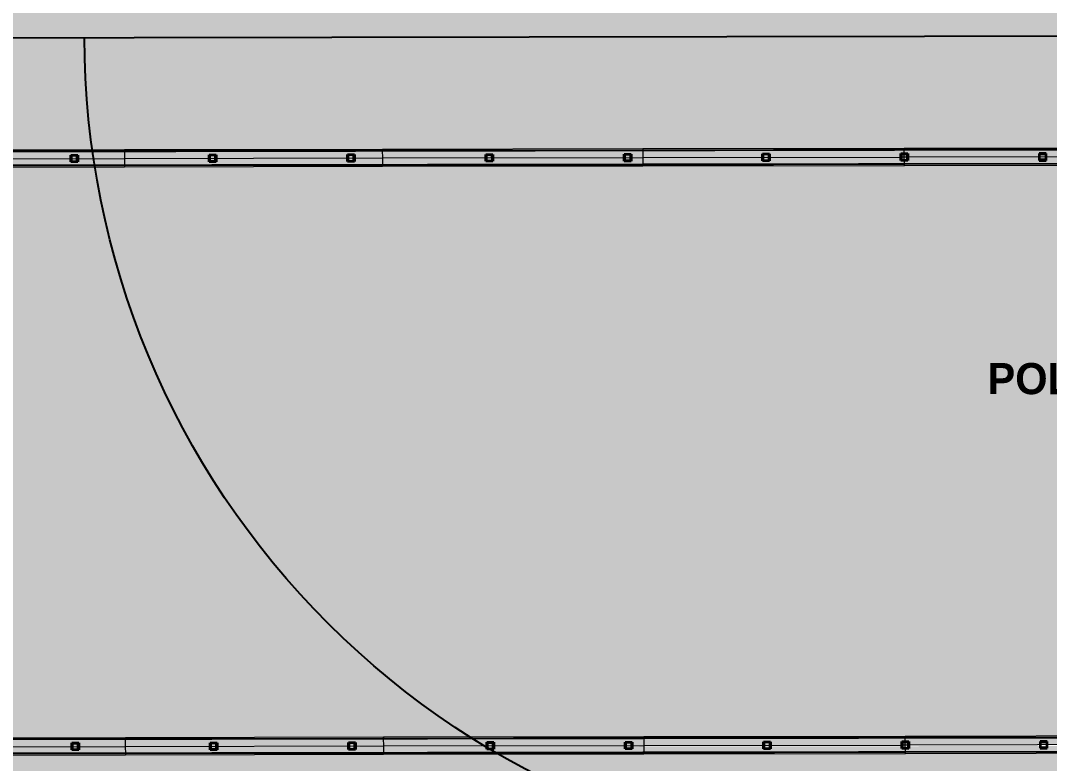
# Model space of a CAD drawing. Header units: inches. Extents: x 1693 to 10990, y 1878 to 5055.
# Drawn here: x 10303.15 to 10308.17, y 4368.1 to 4371.73 of the extents above; entities that cross this region are included whole.
import ezdxf

# ---------------------------------------------------------------- set-up
doc = ezdxf.new("R2010")
doc.units = ezdxf.units.IN
doc.linetypes.add('Rayas Pequeñas', pattern=[0.141111, 0.070556, -0.070556])
for name, color, linetype, lineweight in [('BLOQUE A-ZONAS_Pluma_Nº__1', 7, 'Continuous', 13), ('CUBIERTA CALAMINON Y TRANSLUCIDO_Pluma_Nº__19', 255, 'Continuous', 0), ('CUBIERTA CALAMINON Y TRANSLUCIDO_Pluma_Nº__60', 230, 'Continuous', 25)]:
    doc.layers.add(name, color=color, linetype=linetype, lineweight=lineweight)
doc.layers.add('BLOQUE E-MOBILIARIO', color=7, linetype='Continuous')
doc.layers.add('BLOQUE E-MOBILIARIO_Pluma_Nº__28', color=7, linetype='Continuous', lineweight=35, true_color=0xa80f02)
doc.layers.add('CUBIERTA CALAMINON Y TRANSLUCIDO_Pluma_Nº__4', color=7, linetype='Continuous', lineweight=13, true_color=0x029e21)
doc.styles.add('Estilo_Generado_1', font='arialbd.ttf')
pattern_1 = [(45, (0, 0), (-0.079549513, 0.079549513), []), (45, (-0.02652, 0.02652), (-0.079549513, 0.079549513), [])]

# ---------------------------------------------------------------- blocks, each defined once
blk = doc.blocks.new('SHS Conf en Caliente V 23[59]', base_point=(-4.367, -389.0029))
at = {"layer": 'BLOQUE E-MOBILIARIO', "linetype": 'Continuous', "lineweight": 0, "true_color": 0xffffff}
h = blk.add_hatch(dxfattribs=at)
h.set_pattern_fill('ACERO', style=0, pattern_type=2)
h.set_pattern_definition(pattern_1)
h.paths.add_polyline_path([(-4.3826, -388.9711), (-4.3987, -389.0185), (-4.3514, -389.0346), (-4.3352, -388.9873)])
h.paths.add_polyline_path([(-4.3807, -388.9749), (-4.339, -388.9892), (-4.3533, -389.0308), (-4.3949, -389.0166)], flags=0)
at = {"layer": 'BLOQUE E-MOBILIARIO_Pluma_Nº__28', "color": 14, "linetype": 'Rayas Pequeñas', "lineweight": 35, "true_color": 0xa80f02}
for p, q in [((-4.3987, -389.0185), (-4.3826, -388.9711)), ((-4.3807, -388.9749), (-4.3949, -389.0166)), ((-4.3826, -388.9711), (-4.3352, -388.9873)), ((-4.339, -388.9892), (-4.3807, -388.9749)), ((-4.3533, -389.0308), (-4.339, -388.9892)), ((-4.3352, -388.9873), (-4.3514, -389.0346)), ((-4.3514, -389.0346), (-4.3987, -389.0185)), ((-4.3949, -389.0166), (-4.3533, -389.0308))]:
    blk.add_line(p, q, dxfattribs=at)
blk = doc.blocks.new('SHS Conf en Caliente V 23[60]', base_point=(-5.3133, -388.6797))
at = {"layer": 'BLOQUE E-MOBILIARIO', "linetype": 'Continuous', "lineweight": 0, "true_color": 0xffffff}
h = blk.add_hatch(dxfattribs=at)
h.set_pattern_fill('ACERO', style=0, pattern_type=2)
h.set_pattern_definition(pattern_1)
h.paths.add_polyline_path([(-5.3289, -388.648), (-5.3451, -388.6953), (-5.2977, -388.7115), (-5.2816, -388.6642)])
h.paths.add_polyline_path([(-5.327, -388.6518), (-5.2854, -388.666), (-5.2996, -388.7077), (-5.3413, -388.6935)], flags=0)
at = {"layer": 'BLOQUE E-MOBILIARIO_Pluma_Nº__28', "color": 14, "linetype": 'Rayas Pequeñas', "lineweight": 35, "true_color": 0xa80f02}
for p, q in [((-5.3451, -388.6953), (-5.3289, -388.648)), ((-5.2977, -388.7115), (-5.3451, -388.6953)), ((-5.327, -388.6518), (-5.3413, -388.6935)), ((-5.3413, -388.6935), (-5.2996, -388.7077)), ((-5.3289, -388.648), (-5.2816, -388.6642)), ((-5.2854, -388.666), (-5.327, -388.6518)), ((-5.2996, -388.7077), (-5.2854, -388.666)), ((-5.2816, -388.6642), (-5.2977, -388.7115))]:
    blk.add_line(p, q, dxfattribs=at)
blk = doc.blocks.new('SHS Conf en Caliente V 23[61]', base_point=(-6.2597, -388.3566))
at = {"layer": 'BLOQUE E-MOBILIARIO', "linetype": 'Continuous', "lineweight": 0, "true_color": 0xffffff}
h = blk.add_hatch(dxfattribs=at)
h.set_pattern_fill('ACERO', style=0, pattern_type=2)
h.set_pattern_definition(pattern_1)
h.paths.add_polyline_path([(-6.2753, -388.3249), (-6.2914, -388.3722), (-6.2441, -388.3884), (-6.2279, -388.341)])
h.paths.add_polyline_path([(-6.2734, -388.3287), (-6.2318, -388.3429), (-6.246, -388.3845), (-6.2876, -388.3703)], flags=0)
at = {"layer": 'BLOQUE E-MOBILIARIO_Pluma_Nº__28', "color": 14, "linetype": 'Rayas Pequeñas', "lineweight": 35, "true_color": 0xa80f02}
for p, q in [((-6.2914, -388.3722), (-6.2753, -388.3249)), ((-6.2734, -388.3287), (-6.2876, -388.3703)), ((-6.2753, -388.3249), (-6.2279, -388.341)), ((-6.2318, -388.3429), (-6.2734, -388.3287)), ((-6.2279, -388.341), (-6.2441, -388.3884)), ((-6.2441, -388.3884), (-6.2914, -388.3722)), ((-6.2876, -388.3703), (-6.246, -388.3845)), ((-6.246, -388.3845), (-6.2318, -388.3429))]:
    blk.add_line(p, q, dxfattribs=at)
blk = doc.blocks.new('SHS Conf en Caliente V 23[62]', base_point=(-7.206, -388.0335))
at = {"layer": 'BLOQUE E-MOBILIARIO', "linetype": 'Continuous', "lineweight": 0, "true_color": 0xffffff}
h = blk.add_hatch(dxfattribs=at)
h.set_pattern_fill('ACERO', style=0, pattern_type=2)
h.set_pattern_definition(pattern_1)
h.paths.add_polyline_path([(-7.2216, -388.0018), (-7.2378, -388.0491), (-7.1905, -388.0652), (-7.1743, -388.0179)])
h.paths.add_polyline_path([(-7.2198, -388.0056), (-7.1781, -388.0198), (-7.1923, -388.0614), (-7.234, -388.0472)], flags=0)
at = {"layer": 'BLOQUE E-MOBILIARIO_Pluma_Nº__28', "color": 14, "linetype": 'Rayas Pequeñas', "lineweight": 35, "true_color": 0xa80f02}
for p, q in [((-7.2378, -388.0491), (-7.2216, -388.0018)), ((-7.2198, -388.0056), (-7.234, -388.0472)), ((-7.2216, -388.0018), (-7.1743, -388.0179)), ((-7.1781, -388.0198), (-7.2198, -388.0056)), ((-7.1923, -388.0614), (-7.1781, -388.0198)), ((-7.1743, -388.0179), (-7.1905, -388.0652)), ((-7.1905, -388.0652), (-7.2378, -388.0491)), ((-7.234, -388.0472), (-7.1923, -388.0614))]:
    blk.add_line(p, q, dxfattribs=at)
blk = doc.blocks.new('SHS Conf en Caliente V 23[63]', base_point=(-8.1524, -387.7104))
at = {"layer": 'BLOQUE E-MOBILIARIO', "linetype": 'Continuous', "lineweight": 0, "true_color": 0xffffff}
h = blk.add_hatch(dxfattribs=at)
h.set_pattern_fill('ACERO', style=0, pattern_type=2)
h.set_pattern_definition(pattern_1)
h.paths.add_polyline_path([(-8.168, -387.6786), (-8.1841, -387.7259), (-8.1368, -387.7421), (-8.1207, -387.6948)])
h.paths.add_polyline_path([(-8.1661, -387.6824), (-8.1245, -387.6967), (-8.1387, -387.7383), (-8.1803, -387.7241)], flags=0)
at = {"layer": 'BLOQUE E-MOBILIARIO_Pluma_Nº__28', "color": 14, "linetype": 'Rayas Pequeñas', "lineweight": 35, "true_color": 0xa80f02}
for p, q in [((-8.1841, -387.7259), (-8.168, -387.6786)), ((-8.1368, -387.7421), (-8.1841, -387.7259)), ((-8.1661, -387.6824), (-8.1803, -387.7241)), ((-8.1803, -387.7241), (-8.1387, -387.7383)), ((-8.168, -387.6786), (-8.1207, -387.6948)), ((-8.1245, -387.6967), (-8.1661, -387.6824)), ((-8.1387, -387.7383), (-8.1245, -387.6967)), ((-8.1207, -387.6948), (-8.1368, -387.7421))]:
    blk.add_line(p, q, dxfattribs=at)
blk = doc.blocks.new('SHS Conf en Caliente V 23[64]', base_point=(-9.0988, -387.3872))
at = {"layer": 'BLOQUE E-MOBILIARIO', "linetype": 'Continuous', "lineweight": 0, "true_color": 0xffffff}
h = blk.add_hatch(dxfattribs=at)
h.set_pattern_fill('ACERO', style=0, pattern_type=2)
h.set_pattern_definition(pattern_1)
h.paths.add_polyline_path([(-9.1143, -387.3555), (-9.1305, -387.4028), (-9.0832, -387.419), (-9.067, -387.3717)])
h.paths.add_polyline_path([(-9.1125, -387.3593), (-9.0708, -387.3735), (-9.085, -387.4152), (-9.1267, -387.4009)], flags=0)
at = {"layer": 'BLOQUE E-MOBILIARIO_Pluma_Nº__28', "color": 14, "linetype": 'Rayas Pequeñas', "lineweight": 35, "true_color": 0xa80f02}
for p, q in [((-9.1305, -387.4028), (-9.1143, -387.3555)), ((-9.1125, -387.3593), (-9.1267, -387.4009)), ((-9.1143, -387.3555), (-9.067, -387.3717)), ((-9.0708, -387.3735), (-9.1125, -387.3593)), ((-9.085, -387.4152), (-9.0708, -387.3735)), ((-9.067, -387.3717), (-9.0832, -387.419)), ((-9.0832, -387.419), (-9.1305, -387.4028)), ((-9.1267, -387.4009), (-9.085, -387.4152))]:
    blk.add_line(p, q, dxfattribs=at)
blk = doc.blocks.new('SHS Conf en Caliente V 23[65]', base_point=(-10.0451, -387.0641))
at = {"layer": 'BLOQUE E-MOBILIARIO', "linetype": 'Continuous', "lineweight": 0, "true_color": 0xffffff}
h = blk.add_hatch(dxfattribs=at)
h.set_pattern_fill('ACERO', style=0, pattern_type=2)
h.set_pattern_definition(pattern_1)
h.paths.add_polyline_path([(-10.0607, -387.0324), (-10.0768, -387.0797), (-10.0295, -387.0958), (-10.0134, -387.0485)])
h.paths.add_polyline_path([(-10.0588, -387.0362), (-10.0172, -387.0504), (-10.0314, -387.092), (-10.073, -387.0778)], flags=0)
at = {"layer": 'BLOQUE E-MOBILIARIO_Pluma_Nº__28', "color": 14, "linetype": 'Rayas Pequeñas', "lineweight": 35, "true_color": 0xa80f02}
for p, q in [((-10.0768, -387.0797), (-10.0607, -387.0324)), ((-10.0588, -387.0362), (-10.073, -387.0778)), ((-10.073, -387.0778), (-10.0314, -387.092)), ((-10.0607, -387.0324), (-10.0134, -387.0485)), ((-10.0172, -387.0504), (-10.0588, -387.0362)), ((-10.0314, -387.092), (-10.0172, -387.0504)), ((-10.0134, -387.0485), (-10.0295, -387.0958)), ((-10.0295, -387.0958), (-10.0768, -387.0797))]:
    blk.add_line(p, q, dxfattribs=at)
blk = doc.blocks.new('SHS Conf en Caliente V 23[74]', base_point=(-3.4206, -389.326))
at = {"layer": 'BLOQUE E-MOBILIARIO', "linetype": 'Continuous', "lineweight": 0, "true_color": 0xffffff}
h = blk.add_hatch(dxfattribs=at)
h.set_pattern_fill('ACERO', style=0, pattern_type=2)
h.set_pattern_definition(pattern_1)
h.paths.add_polyline_path([(-3.3889, -389.3104), (-3.4362, -389.2943), (-3.4524, -389.3416), (-3.405, -389.3577)])
h.paths.add_polyline_path([(-3.3927, -389.3123), (-3.4069, -389.3539), (-3.4485, -389.3397), (-3.4343, -389.2981)], flags=0)
at = {"layer": 'BLOQUE E-MOBILIARIO_Pluma_Nº__28', "color": 14, "linetype": 'Rayas Pequeñas', "lineweight": 35, "true_color": 0xa80f02}
for p, q in [((-3.4362, -389.2943), (-3.4524, -389.3416)), ((-3.4485, -389.3397), (-3.4343, -389.2981)), ((-3.3889, -389.3104), (-3.4362, -389.2943)), ((-3.4343, -389.2981), (-3.3927, -389.3123)), ((-3.4524, -389.3416), (-3.405, -389.3577)), ((-3.4069, -389.3539), (-3.4485, -389.3397)), ((-3.3927, -389.3123), (-3.4069, -389.3539)), ((-3.405, -389.3577), (-3.3889, -389.3104))]:
    blk.add_line(p, q, dxfattribs=at)
blk = doc.blocks.new('SHS Conf en Caliente V 23[88]', base_point=(-5.7403, -393.0249))
at = {"layer": 'BLOQUE E-MOBILIARIO', "linetype": 'Continuous', "lineweight": 0, "true_color": 0xffffff}
h = blk.add_hatch(dxfattribs=at)
h.set_pattern_fill('ACERO', style=0, pattern_type=2)
h.set_pattern_definition(pattern_1)
h.paths.add_polyline_path([(-5.7558, -392.9931), (-5.772, -393.0405), (-5.7247, -393.0566), (-5.7085, -393.0093)])
h.paths.add_polyline_path([(-5.754, -392.997), (-5.7123, -393.0112), (-5.7266, -393.0528), (-5.7682, -393.0386)], flags=0)
at = {"layer": 'BLOQUE E-MOBILIARIO_Pluma_Nº__28', "color": 14, "linetype": 'Rayas Pequeñas', "lineweight": 35, "true_color": 0xa80f02}
for p, q in [((-5.772, -393.0405), (-5.7558, -392.9931)), ((-5.754, -392.997), (-5.7682, -393.0386)), ((-5.7558, -392.9931), (-5.7085, -393.0093)), ((-5.7123, -393.0112), (-5.754, -392.997)), ((-5.7266, -393.0528), (-5.7123, -393.0112)), ((-5.7085, -393.0093), (-5.7247, -393.0566)), ((-5.7247, -393.0566), (-5.772, -393.0405)), ((-5.7682, -393.0386), (-5.7266, -393.0528))]:
    blk.add_line(p, q, dxfattribs=at)
blk = doc.blocks.new('SHS Conf en Caliente V 23[89]', base_point=(-6.6866, -392.7018))
at = {"layer": 'BLOQUE E-MOBILIARIO', "linetype": 'Continuous', "lineweight": 0, "true_color": 0xffffff}
h = blk.add_hatch(dxfattribs=at)
h.set_pattern_fill('ACERO', style=0, pattern_type=2)
h.set_pattern_definition(pattern_1)
h.paths.add_polyline_path([(-6.7022, -392.67), (-6.7184, -392.7173), (-6.671, -392.7335), (-6.6549, -392.6862)])
h.paths.add_polyline_path([(-6.7003, -392.6738), (-6.6587, -392.688), (-6.6729, -392.7297), (-6.7146, -392.7155)], flags=0)
at = {"layer": 'BLOQUE E-MOBILIARIO_Pluma_Nº__28', "color": 14, "linetype": 'Rayas Pequeñas', "lineweight": 35, "true_color": 0xa80f02}
for p, q in [((-6.7184, -392.7173), (-6.7022, -392.67)), ((-6.671, -392.7335), (-6.7184, -392.7173)), ((-6.7003, -392.6738), (-6.7146, -392.7155)), ((-6.7146, -392.7155), (-6.6729, -392.7297)), ((-6.7022, -392.67), (-6.6549, -392.6862)), ((-6.6587, -392.688), (-6.7003, -392.6738)), ((-6.6729, -392.7297), (-6.6587, -392.688)), ((-6.6549, -392.6862), (-6.671, -392.7335))]:
    blk.add_line(p, q, dxfattribs=at)
blk = doc.blocks.new('SHS Conf en Caliente V 23[90]', base_point=(-7.633, -392.3786))
at = {"layer": 'BLOQUE E-MOBILIARIO', "linetype": 'Continuous', "lineweight": 0, "true_color": 0xffffff}
h = blk.add_hatch(dxfattribs=at)
h.set_pattern_fill('ACERO', style=0, pattern_type=2)
h.set_pattern_definition(pattern_1)
h.paths.add_polyline_path([(-7.6486, -392.3469), (-7.6647, -392.3942), (-7.6174, -392.4104), (-7.6012, -392.363)])
h.paths.add_polyline_path([(-7.6467, -392.3507), (-7.6051, -392.3649), (-7.6193, -392.4066), (-7.6609, -392.3923)], flags=0)
at = {"layer": 'BLOQUE E-MOBILIARIO_Pluma_Nº__28', "color": 14, "linetype": 'Rayas Pequeñas', "lineweight": 35, "true_color": 0xa80f02}
for p, q in [((-7.6647, -392.3942), (-7.6486, -392.3469)), ((-7.6467, -392.3507), (-7.6609, -392.3923)), ((-7.6486, -392.3469), (-7.6012, -392.363)), ((-7.6051, -392.3649), (-7.6467, -392.3507)), ((-7.6174, -392.4104), (-7.6647, -392.3942)), ((-7.6609, -392.3923), (-7.6193, -392.4066)), ((-7.6193, -392.4066), (-7.6051, -392.3649)), ((-7.6012, -392.363), (-7.6174, -392.4104))]:
    blk.add_line(p, q, dxfattribs=at)
blk = doc.blocks.new('SHS Conf en Caliente V 23[91]', base_point=(-8.5793, -392.0555))
at = {"layer": 'BLOQUE E-MOBILIARIO', "linetype": 'Continuous', "lineweight": 0, "true_color": 0xffffff}
h = blk.add_hatch(dxfattribs=at)
h.set_pattern_fill('ACERO', style=0, pattern_type=2)
h.set_pattern_definition(pattern_1)
h.paths.add_polyline_path([(-8.5949, -392.0238), (-8.6111, -392.0711), (-8.5638, -392.0872), (-8.5476, -392.0399)])
h.paths.add_polyline_path([(-8.593, -392.0276), (-8.5514, -392.0418), (-8.5656, -392.0834), (-8.6073, -392.0692)], flags=0)
at = {"layer": 'BLOQUE E-MOBILIARIO_Pluma_Nº__28', "color": 14, "linetype": 'Rayas Pequeñas', "lineweight": 35, "true_color": 0xa80f02}
for p, q in [((-8.6111, -392.0711), (-8.5949, -392.0238)), ((-8.593, -392.0276), (-8.6073, -392.0692)), ((-8.5949, -392.0238), (-8.5476, -392.0399)), ((-8.5514, -392.0418), (-8.593, -392.0276)), ((-8.5656, -392.0834), (-8.5514, -392.0418)), ((-8.5476, -392.0399), (-8.5638, -392.0872)), ((-8.5638, -392.0872), (-8.6111, -392.0711)), ((-8.6073, -392.0692), (-8.5656, -392.0834))]:
    blk.add_line(p, q, dxfattribs=at)
blk = doc.blocks.new('SHS Conf en Caliente V 23[92]', base_point=(-9.5257, -391.7324))
at = {"layer": 'BLOQUE E-MOBILIARIO', "linetype": 'Continuous', "lineweight": 0, "true_color": 0xffffff}
h = blk.add_hatch(dxfattribs=at)
h.set_pattern_fill('ACERO', style=0, pattern_type=2)
h.set_pattern_definition(pattern_1)
h.paths.add_polyline_path([(-9.5413, -391.7006), (-9.5574, -391.748), (-9.5101, -391.7641), (-9.494, -391.7168)])
h.paths.add_polyline_path([(-9.5394, -391.7044), (-9.4978, -391.7187), (-9.512, -391.7603), (-9.5536, -391.7461)], flags=0)
at = {"layer": 'BLOQUE E-MOBILIARIO_Pluma_Nº__28', "color": 14, "linetype": 'Rayas Pequeñas', "lineweight": 35, "true_color": 0xa80f02}
for p, q in [((-9.5574, -391.748), (-9.5413, -391.7006)), ((-9.5101, -391.7641), (-9.5574, -391.748)), ((-9.5394, -391.7044), (-9.5536, -391.7461)), ((-9.5536, -391.7461), (-9.512, -391.7603)), ((-9.5413, -391.7006), (-9.494, -391.7168)), ((-9.4978, -391.7187), (-9.5394, -391.7044)), ((-9.512, -391.7603), (-9.4978, -391.7187)), ((-9.494, -391.7168), (-9.5101, -391.7641))]:
    blk.add_line(p, q, dxfattribs=at)
blk = doc.blocks.new('SHS Conf en Caliente V 23[93]', base_point=(-10.472, -391.4092))
at = {"layer": 'BLOQUE E-MOBILIARIO', "linetype": 'Continuous', "lineweight": 0, "true_color": 0xffffff}
h = blk.add_hatch(dxfattribs=at)
h.set_pattern_fill('ACERO', style=0, pattern_type=2)
h.set_pattern_definition(pattern_1)
h.paths.add_polyline_path([(-10.4876, -391.3775), (-10.5038, -391.4248), (-10.4565, -391.441), (-10.4403, -391.3937)])
h.paths.add_polyline_path([(-10.4858, -391.3813), (-10.4441, -391.3955), (-10.4583, -391.4372), (-10.5, -391.423)], flags=0)
at = {"layer": 'BLOQUE E-MOBILIARIO_Pluma_Nº__28', "color": 14, "linetype": 'Rayas Pequeñas', "lineweight": 35, "true_color": 0xa80f02}
for p, q in [((-10.5038, -391.4248), (-10.4876, -391.3775)), ((-10.4858, -391.3813), (-10.5, -391.423)), ((-10.4876, -391.3775), (-10.4403, -391.3937)), ((-10.4441, -391.3955), (-10.4858, -391.3813)), ((-10.4565, -391.441), (-10.5038, -391.4248)), ((-10.5, -391.423), (-10.4583, -391.4372)), ((-10.4583, -391.4372), (-10.4441, -391.3955)), ((-10.4403, -391.3937), (-10.4565, -391.441))]:
    blk.add_line(p, q, dxfattribs=at)
blk = doc.blocks.new('SHS Conf en Caliente V 23[94]', base_point=(-11.4184, -391.0861))
at = {"layer": 'BLOQUE E-MOBILIARIO', "linetype": 'Continuous', "lineweight": 0, "true_color": 0xffffff}
h = blk.add_hatch(dxfattribs=at)
h.set_pattern_fill('ACERO', style=0, pattern_type=2)
h.set_pattern_definition(pattern_1)
h.paths.add_polyline_path([(-11.434, -391.0544), (-11.4501, -391.1017), (-11.4028, -391.1179), (-11.3867, -391.0705)])
h.paths.add_polyline_path([(-11.4321, -391.0582), (-11.3905, -391.0724), (-11.4047, -391.114), (-11.4463, -391.0998)], flags=0)
at = {"layer": 'BLOQUE E-MOBILIARIO_Pluma_Nº__28', "color": 14, "linetype": 'Rayas Pequeñas', "lineweight": 35, "true_color": 0xa80f02}
for p, q in [((-11.4501, -391.1017), (-11.434, -391.0544)), ((-11.4321, -391.0582), (-11.4463, -391.0998)), ((-11.434, -391.0544), (-11.3867, -391.0705)), ((-11.3905, -391.0724), (-11.4321, -391.0582)), ((-11.4047, -391.114), (-11.3905, -391.0724)), ((-11.3867, -391.0705), (-11.4028, -391.1179)), ((-11.4028, -391.1179), (-11.4501, -391.1017)), ((-11.4463, -391.0998), (-11.4047, -391.114))]:
    blk.add_line(p, q, dxfattribs=at)
blk = doc.blocks.new('SHS Conf en Caliente V 23[103]', base_point=(-4.7939, -393.348))
at = {"layer": 'BLOQUE E-MOBILIARIO', "linetype": 'Continuous', "lineweight": 0, "true_color": 0xffffff}
h = blk.add_hatch(dxfattribs=at)
h.set_pattern_fill('ACERO', style=0, pattern_type=2)
h.set_pattern_definition(pattern_1)
h.paths.add_polyline_path([(-4.7622, -393.3324), (-4.8095, -393.3163), (-4.8257, -393.3636), (-4.7783, -393.3797)])
h.paths.add_polyline_path([(-4.766, -393.3343), (-4.7802, -393.3759), (-4.8218, -393.3617), (-4.8076, -393.3201)], flags=0)
at = {"layer": 'BLOQUE E-MOBILIARIO_Pluma_Nº__28', "color": 14, "linetype": 'Rayas Pequeñas', "lineweight": 35, "true_color": 0xa80f02}
for p, q in [((-4.8095, -393.3163), (-4.8257, -393.3636)), ((-4.8218, -393.3617), (-4.8076, -393.3201)), ((-4.7622, -393.3324), (-4.8095, -393.3163)), ((-4.8076, -393.3201), (-4.766, -393.3343)), ((-4.8257, -393.3636), (-4.7783, -393.3797)), ((-4.7802, -393.3759), (-4.8218, -393.3617)), ((-4.766, -393.3343), (-4.7802, -393.3759)), ((-4.7783, -393.3797), (-4.7622, -393.3324))]:
    blk.add_line(p, q, dxfattribs=at)

msp = doc.modelspace()

# ---------------------------------------------------------------- hatches: boundary and pattern name
at = {"layer": 'CUBIERTA CALAMINON Y TRANSLUCIDO_Pluma_Nº__19', "linetype": 'Continuous', "lineweight": 0}
h = msp.add_hatch(color=255, dxfattribs=at)
h.set_gradient(color1=(199, 200, 202), color2=(0, 0, 0), one_color=1, name='INVCYLINDER')
h.paths.add_polyline_path([(10295.9406, 4374.2475), (10295.9395, 4371.009), (10295.9393, 4371.009), (10297.8474, 4371.0087), (10317.9796, 4371.0778), (10317.9776, 4374.2738)])
h = msp.add_hatch(color=255, dxfattribs=at)
h.set_gradient(color1=(255, 255, 255), color2=(0, 0, 0), one_color=1, name='INVCYLINDER')
h.paths.add_polyline_path([(10295.946, 4371.041), (10295.9443, 4368.1721), (10317.9842, 4368.2089), (10317.983, 4371.0673)])
h = msp.add_hatch(color=255, dxfattribs=at)
h.set_gradient(color1=(199, 200, 202), color2=(0, 0, 0), one_color=1, name='INVCYLINDER')
h.paths.add_polyline_path([(10295.9508, 4368.1721), (10295.949, 4365.3032), (10317.9889, 4365.34), (10317.9878, 4368.1984)])

# ---------------------------------------------------------------- linework, layer by layer
at = {"layer": 'CUBIERTA CALAMINON Y TRANSLUCIDO_Pluma_Nº__4', "color": 104, "linetype": 'Continuous', "lineweight": 5, "true_color": 0x029e21, "flags": 128}
for points in [[(10317.7781, 4371.1197), (10316.073, 4371.1168), (10314.9182, 4371.1149), (10313.7292, 4371.1129), (10312.5113, 4371.1109), (10311.2703, 4371.1088), (10310.0118, 4371.1067), (10308.7416, 4371.1046), (10307.4656, 4371.1025), (10306.1895, 4371.1003), (10304.9193, 4371.0982), (10303.6608, 4371.0961), (10302.4198, 4371.094), (10301.202, 4371.092), (10300.013, 4371.09), (10298.8581, 4371.0881), (10297.1531, 4371.0852)], [(10315.7403, 4371.1163), (10314.9182, 4371.1149), (10313.7292, 4371.1129), (10312.5113, 4371.1109), (10311.2703, 4371.1088), (10310.0118, 4371.1067), (10308.7416, 4371.1046), (10307.4656, 4371.1025), (10306.1895, 4371.1003), (10304.9193, 4371.0982), (10303.6608, 4371.0961), (10302.4198, 4371.094), (10301.202, 4371.092), (10300.013, 4371.09), (10299.1908, 4371.0886)], [(10297.1504, 4371.0798), (10297.7401, 4371.0808), (10298.8557, 4371.0827), (10300.0108, 4371.0846), (10301.2002, 4371.0866), (10302.4184, 4371.0886), (10303.6598, 4371.0907), (10304.9186, 4371.0928), (10306.1892, 4371.0949), (10307.4656, 4371.0971), (10308.742, 4371.0992), (10310.0126, 4371.1013), (10311.2714, 4371.1034), (10312.5128, 4371.1055), (10313.731, 4371.1075), (10314.9204, 4371.1095), (10316.0755, 4371.1114), (10317.1911, 4371.1133), (10317.7807, 4371.1143)], [(10315.753, 4371.1109), (10314.9204, 4371.1095), (10313.731, 4371.1075), (10312.5128, 4371.1055), (10311.2714, 4371.1034), (10310.0126, 4371.1013), (10308.742, 4371.0992), (10307.4656, 4371.0971), (10306.1892, 4371.0949), (10304.9186, 4371.0928), (10303.6598, 4371.0907), (10302.4184, 4371.0886), (10301.2002, 4371.0866), (10300.0108, 4371.0846), (10299.1782, 4371.0832)], [(10303.6608, 4371.0961), (10303.6606, 4371.096), (10303.6604, 4371.0957), (10303.6602, 4371.0952), (10303.6601, 4371.0945), (10303.6599, 4371.0937), (10303.6598, 4371.0928), (10303.6598, 4371.0917), (10303.6598, 4371.0907), (10303.6598, 4371.0539), (10303.6599, 4371.0171), (10303.6599, 4371.0161), (10303.66, 4371.015), (10303.6601, 4371.0141), (10303.6602, 4371.0133), (10303.6604, 4371.0126), (10303.6606, 4371.0121), (10303.6608, 4371.0118), (10303.661, 4371.0117)], [(10303.6608, 4371.0961), (10303.6606, 4371.096), (10303.6604, 4371.0957), (10303.6602, 4371.0952), (10303.6601, 4371.0945), (10303.6599, 4371.0937), (10303.6598, 4371.0928), (10303.6598, 4371.0917), (10303.6598, 4371.0907), (10303.6598, 4371.0539), (10303.6599, 4371.0171), (10303.6599, 4371.0161), (10303.66, 4371.015), (10303.6601, 4371.0141), (10303.6602, 4371.0133), (10303.6604, 4371.0126), (10303.6606, 4371.0121), (10303.6608, 4371.0118), (10303.661, 4371.0117)], [(10304.9193, 4371.0982), (10304.9192, 4371.0981), (10304.9191, 4371.0978), (10304.9189, 4371.0973), (10304.9188, 4371.0966), (10304.9187, 4371.0958), (10304.9187, 4371.0949), (10304.9186, 4371.0939), (10304.9186, 4371.0928), (10304.9187, 4371.056), (10304.9187, 4371.0192), (10304.9188, 4371.0182), (10304.9188, 4371.0172), (10304.9189, 4371.0162), (10304.919, 4371.0154), (10304.9191, 4371.0147), (10304.9192, 4371.0142), (10304.9193, 4371.0139), (10304.9195, 4371.0138)], [(10304.9193, 4371.0982), (10304.9192, 4371.0981), (10304.9191, 4371.0978), (10304.9189, 4371.0973), (10304.9188, 4371.0966), (10304.9187, 4371.0958), (10304.9187, 4371.0949), (10304.9186, 4371.0939), (10304.9186, 4371.0928), (10304.9187, 4371.056), (10304.9187, 4371.0192), (10304.9188, 4371.0182), (10304.9188, 4371.0172), (10304.9189, 4371.0162), (10304.919, 4371.0154), (10304.9191, 4371.0147), (10304.9192, 4371.0142), (10304.9193, 4371.0139), (10304.9195, 4371.0138)], [(10306.1895, 4371.1003), (10306.1895, 4371.1002), (10306.1894, 4371.0999), (10306.1893, 4371.0994), (10306.1893, 4371.0987), (10306.1892, 4371.0979), (10306.1892, 4371.097), (10306.1892, 4371.096), (10306.1892, 4371.0949), (10306.1892, 4371.0581), (10306.1893, 4371.0213), (10306.1893, 4371.0203), (10306.1893, 4371.0193), (10306.1894, 4371.0183), (10306.1894, 4371.0175), (10306.1895, 4371.0168), (10306.1895, 4371.0164), (10306.1896, 4371.016), (10306.1897, 4371.0159)], [(10306.1895, 4371.1003), (10306.1895, 4371.1002), (10306.1894, 4371.0999), (10306.1893, 4371.0994), (10306.1893, 4371.0987), (10306.1892, 4371.0979), (10306.1892, 4371.097), (10306.1892, 4371.096), (10306.1892, 4371.0949), (10306.1892, 4371.0581), (10306.1893, 4371.0213), (10306.1893, 4371.0203), (10306.1893, 4371.0193), (10306.1894, 4371.0183), (10306.1894, 4371.0175), (10306.1895, 4371.0168), (10306.1895, 4371.0164), (10306.1896, 4371.016), (10306.1897, 4371.0159)], [(10307.4657, 4371.0181), (10307.4657, 4371.0182), (10307.4657, 4371.0185), (10307.4657, 4371.019), (10307.4657, 4371.0197), (10307.4657, 4371.0205), (10307.4657, 4371.0214), (10307.4657, 4371.0224), (10307.4657, 4371.0235), (10307.4656, 4371.0603), (10307.4656, 4371.0971), (10307.4656, 4371.0981), (10307.4656, 4371.0991), (10307.4656, 4371.1001), (10307.4656, 4371.1009), (10307.4656, 4371.1015), (10307.4656, 4371.102), (10307.4656, 4371.1023), (10307.4656, 4371.1025)], [(10307.4657, 4371.0181), (10307.4657, 4371.0182), (10307.4657, 4371.0185), (10307.4657, 4371.019), (10307.4657, 4371.0197), (10307.4657, 4371.0205), (10307.4657, 4371.0214), (10307.4657, 4371.0224), (10307.4657, 4371.0235), (10307.4656, 4371.0603), (10307.4656, 4371.0971), (10307.4656, 4371.0981), (10307.4656, 4371.0991), (10307.4656, 4371.1001), (10307.4656, 4371.1009), (10307.4656, 4371.1015), (10307.4656, 4371.102), (10307.4656, 4371.1023), (10307.4656, 4371.1025)], [(10317.1911, 4371.0765), (10316.0756, 4371.0746), (10314.9204, 4371.0727), (10313.731, 4371.0707), (10312.5128, 4371.0687), (10311.2715, 4371.0666), (10310.0126, 4371.0645), (10308.7421, 4371.0624), (10307.4792, 4371.0603)], [(10315.7531, 4371.0741), (10314.9204, 4371.0727), (10313.731, 4371.0707), (10312.5128, 4371.0687), (10311.2715, 4371.0666), (10310.0126, 4371.0645), (10308.7421, 4371.0624), (10307.4792, 4371.0603)], [(10317.7809, 4371.0407), (10316.0756, 4371.0378), (10314.9205, 4371.0359), (10313.7311, 4371.0339), (10312.5129, 4371.0319), (10311.2715, 4371.0298), (10310.0127, 4371.0277), (10308.7421, 4371.0256), (10307.4657, 4371.0235), (10306.1893, 4371.0213), (10304.9187, 4371.0192), (10303.6599, 4371.0171), (10302.4185, 4371.015), (10301.2003, 4371.013), (10300.0109, 4371.011), (10298.8558, 4371.0091), (10297.1506, 4371.0062)], [(10317.7782, 4371.0353), (10316.0732, 4371.0324), (10314.9183, 4371.0305), (10313.7293, 4371.0285), (10312.5115, 4371.0265), (10311.2705, 4371.0244), (10310.012, 4371.0223), (10308.7418, 4371.0202), (10307.4657, 4371.0181), (10306.1897, 4371.0159), (10304.9195, 4371.0138), (10303.661, 4371.0117), (10302.42, 4371.0096), (10301.2021, 4371.0076), (10300.0131, 4371.0056), (10298.8583, 4371.0037), (10297.1532, 4371.0008)], [(10297.7402, 4371.044), (10298.8557, 4371.0459), (10300.0109, 4371.0478), (10301.2003, 4371.0498), (10302.4185, 4371.0518), (10303.6598, 4371.0539), (10304.9187, 4371.056), (10306.1892, 4371.0581), (10307.4521, 4371.0602)], [(10299.1782, 4371.0464), (10300.0109, 4371.0478), (10301.2003, 4371.0498), (10302.4185, 4371.0518), (10303.6598, 4371.0539), (10304.9187, 4371.056), (10306.1892, 4371.0581), (10307.4521, 4371.0602)], [(10315.7531, 4371.0373), (10314.9205, 4371.0359), (10313.7311, 4371.0339), (10312.5129, 4371.0319), (10311.2715, 4371.0298), (10310.0127, 4371.0277), (10308.7421, 4371.0256), (10307.4657, 4371.0235), (10306.1893, 4371.0213), (10304.9187, 4371.0192), (10303.6599, 4371.0171), (10302.4185, 4371.015), (10301.2003, 4371.013), (10300.0109, 4371.011), (10299.1783, 4371.0096)], [(10315.7405, 4371.0319), (10314.9183, 4371.0305), (10313.7293, 4371.0285), (10312.5115, 4371.0265), (10311.2705, 4371.0244), (10310.012, 4371.0223), (10308.7418, 4371.0202), (10307.4657, 4371.0181), (10306.1897, 4371.0159), (10304.9195, 4371.0138), (10303.661, 4371.0117), (10302.42, 4371.0096), (10301.2021, 4371.0076), (10300.0131, 4371.0056), (10299.191, 4371.0043)], [(10307.4792, 4371.0603), (10307.4656, 4371.0603), (10307.4521, 4371.0602)], [(10307.4792, 4371.0603), (10307.4656, 4371.0603), (10307.4521, 4371.0602)], [(10297.1552, 4368.2109), (10297.7449, 4368.2119), (10298.8605, 4368.2137), (10300.0156, 4368.2157), (10301.205, 4368.2177), (10302.4232, 4368.2197), (10303.6646, 4368.2218), (10304.9234, 4368.2239), (10306.194, 4368.226), (10307.4704, 4368.2281), (10308.7468, 4368.2303), (10310.0174, 4368.2324), (10311.2762, 4368.2345), (10312.5176, 4368.2366), (10313.7358, 4368.2386), (10314.9251, 4368.2406), (10316.0803, 4368.2425), (10317.1959, 4368.2444), (10317.7855, 4368.2453)], [(10317.7829, 4368.2507), (10316.0778, 4368.2479), (10314.923, 4368.246), (10313.7339, 4368.244), (10312.5161, 4368.242), (10311.2751, 4368.2399), (10310.0166, 4368.2378), (10308.7464, 4368.2357), (10307.4704, 4368.2335), (10306.1943, 4368.2314), (10304.9241, 4368.2293), (10303.6656, 4368.2272), (10302.4246, 4368.2251), (10301.2068, 4368.2231), (10300.0177, 4368.2211), (10298.8629, 4368.2192), (10297.1579, 4368.2163)], [(10315.7578, 4368.242), (10314.9251, 4368.2406), (10313.7358, 4368.2386), (10312.5176, 4368.2366), (10311.2762, 4368.2345), (10310.0174, 4368.2324), (10308.7468, 4368.2303), (10307.4704, 4368.2281), (10306.194, 4368.226), (10304.9234, 4368.2239), (10303.6646, 4368.2218), (10302.4232, 4368.2197), (10301.205, 4368.2177), (10300.0156, 4368.2157), (10299.183, 4368.2143)], [(10315.7451, 4368.2473), (10314.923, 4368.246), (10313.7339, 4368.244), (10312.5161, 4368.242), (10311.2751, 4368.2399), (10310.0166, 4368.2378), (10308.7464, 4368.2357), (10307.4704, 4368.2335), (10306.1943, 4368.2314), (10304.9241, 4368.2293), (10303.6656, 4368.2272), (10302.4246, 4368.2251), (10301.2068, 4368.2231), (10300.0177, 4368.2211), (10299.1956, 4368.2197)], [(10303.6656, 4368.2272), (10303.6654, 4368.2271), (10303.6652, 4368.2268), (10303.665, 4368.2263), (10303.6649, 4368.2256), (10303.6647, 4368.2248), (10303.6646, 4368.2238), (10303.6646, 4368.2228), (10303.6646, 4368.2218), (10303.6646, 4368.185), (10303.6647, 4368.1482), (10303.6647, 4368.1471), (10303.6648, 4368.1461), (10303.6649, 4368.1452), (10303.665, 4368.1444), (10303.6652, 4368.1437), (10303.6654, 4368.1432), (10303.6656, 4368.1429), (10303.6658, 4368.1428)], [(10303.6656, 4368.2272), (10303.6654, 4368.2271), (10303.6652, 4368.2268), (10303.665, 4368.2263), (10303.6649, 4368.2256), (10303.6647, 4368.2248), (10303.6646, 4368.2238), (10303.6646, 4368.2228), (10303.6646, 4368.2218), (10303.6646, 4368.185), (10303.6647, 4368.1482), (10303.6647, 4368.1471), (10303.6648, 4368.1461), (10303.6649, 4368.1452), (10303.665, 4368.1444), (10303.6652, 4368.1437), (10303.6654, 4368.1432), (10303.6656, 4368.1429), (10303.6658, 4368.1428)], [(10304.9241, 4368.2293), (10304.924, 4368.2292), (10304.9238, 4368.2289), (10304.9237, 4368.2284), (10304.9236, 4368.2277), (10304.9235, 4368.2269), (10304.9235, 4368.2259), (10304.9234, 4368.2249), (10304.9234, 4368.2239), (10304.9235, 4368.1871), (10304.9235, 4368.1503), (10304.9235, 4368.1492), (10304.9236, 4368.1482), (10304.9237, 4368.1473), (10304.9237, 4368.1465), (10304.9239, 4368.1458), (10304.924, 4368.1453), (10304.9241, 4368.145), (10304.9243, 4368.1449)], [(10304.9241, 4368.2293), (10304.924, 4368.2292), (10304.9238, 4368.2289), (10304.9237, 4368.2284), (10304.9236, 4368.2277), (10304.9235, 4368.2269), (10304.9235, 4368.2259), (10304.9234, 4368.2249), (10304.9234, 4368.2239), (10304.9235, 4368.1871), (10304.9235, 4368.1503), (10304.9235, 4368.1492), (10304.9236, 4368.1482), (10304.9237, 4368.1473), (10304.9237, 4368.1465), (10304.9239, 4368.1458), (10304.924, 4368.1453), (10304.9241, 4368.145), (10304.9243, 4368.1449)], [(10306.1943, 4368.2314), (10306.1942, 4368.2313), (10306.1942, 4368.231), (10306.1941, 4368.2305), (10306.1941, 4368.2298), (10306.194, 4368.229), (10306.194, 4368.2281), (10306.194, 4368.227), (10306.194, 4368.226), (10306.194, 4368.1892), (10306.1941, 4368.1524), (10306.1941, 4368.1514), (10306.1941, 4368.1503), (10306.1941, 4368.1494), (10306.1942, 4368.1486), (10306.1943, 4368.1479), (10306.1943, 4368.1474), (10306.1944, 4368.1471), (10306.1945, 4368.147)], [(10306.1943, 4368.2314), (10306.1942, 4368.2313), (10306.1942, 4368.231), (10306.1941, 4368.2305), (10306.1941, 4368.2298), (10306.194, 4368.229), (10306.194, 4368.2281), (10306.194, 4368.227), (10306.194, 4368.226), (10306.194, 4368.1892), (10306.1941, 4368.1524), (10306.1941, 4368.1514), (10306.1941, 4368.1503), (10306.1941, 4368.1494), (10306.1942, 4368.1486), (10306.1943, 4368.1479), (10306.1943, 4368.1474), (10306.1944, 4368.1471), (10306.1945, 4368.147)], [(10307.4705, 4368.1491), (10307.4705, 4368.1492), (10307.4705, 4368.1496), (10307.4705, 4368.1501), (10307.4705, 4368.1507), (10307.4705, 4368.1515), (10307.4705, 4368.1525), (10307.4705, 4368.1535), (10307.4705, 4368.1545), (10307.4704, 4368.1913), (10307.4704, 4368.2281), (10307.4704, 4368.2292), (10307.4704, 4368.2302), (10307.4704, 4368.2311), (10307.4704, 4368.2319), (10307.4704, 4368.2326), (10307.4704, 4368.2331), (10307.4704, 4368.2334), (10307.4704, 4368.2335)], [(10307.4705, 4368.1491), (10307.4705, 4368.1492), (10307.4705, 4368.1496), (10307.4705, 4368.1501), (10307.4705, 4368.1507), (10307.4705, 4368.1515), (10307.4705, 4368.1525), (10307.4705, 4368.1535), (10307.4705, 4368.1545), (10307.4704, 4368.1913), (10307.4704, 4368.2281), (10307.4704, 4368.2292), (10307.4704, 4368.2302), (10307.4704, 4368.2311), (10307.4704, 4368.2319), (10307.4704, 4368.2326), (10307.4704, 4368.2331), (10307.4704, 4368.2334), (10307.4704, 4368.2335)], [(10317.1959, 4368.2076), (10316.0803, 4368.2057), (10314.9252, 4368.2038), (10313.7358, 4368.2018), (10312.5176, 4368.1998), (10311.2763, 4368.1977), (10310.0174, 4368.1956), (10308.7469, 4368.1935), (10307.4839, 4368.1914)], [(10315.7579, 4368.2052), (10314.9252, 4368.2038), (10313.7358, 4368.2018), (10312.5176, 4368.1998), (10311.2763, 4368.1977), (10310.0174, 4368.1956), (10308.7469, 4368.1935), (10307.4839, 4368.1914)], [(10317.7856, 4368.1718), (10316.0804, 4368.1689), (10314.9253, 4368.167), (10313.7359, 4368.165), (10312.5177, 4368.163), (10311.2763, 4368.1609), (10310.0175, 4368.1588), (10308.7469, 4368.1567), (10307.4705, 4368.1545), (10306.1941, 4368.1524), (10304.9235, 4368.1503), (10303.6647, 4368.1482), (10302.4233, 4368.1461), (10301.2051, 4368.1441), (10300.0157, 4368.1421), (10298.8606, 4368.1402), (10297.1554, 4368.1373)], [(10317.783, 4368.1664), (10316.0779, 4368.1635), (10314.9231, 4368.1616), (10313.7341, 4368.1596), (10312.5163, 4368.1576), (10311.2752, 4368.1555), (10310.0168, 4368.1534), (10308.7466, 4368.1513), (10307.4705, 4368.1491), (10306.1945, 4368.147), (10304.9243, 4368.1449), (10303.6658, 4368.1428), (10302.4248, 4368.1407), (10301.2069, 4368.1387), (10300.0179, 4368.1367), (10298.8631, 4368.1348), (10297.158, 4368.1319)], [(10297.7449, 4368.1751), (10298.8605, 4368.177), (10300.0157, 4368.1789), (10301.2051, 4368.1809), (10302.4232, 4368.1829), (10303.6646, 4368.185), (10304.9235, 4368.1871), (10306.194, 4368.1892), (10307.4569, 4368.1913)], [(10299.183, 4368.1775), (10300.0157, 4368.1789), (10301.2051, 4368.1809), (10302.4232, 4368.1829), (10303.6646, 4368.185), (10304.9235, 4368.1871), (10306.194, 4368.1892), (10307.4569, 4368.1913)], [(10315.7579, 4368.1684), (10314.9253, 4368.167), (10313.7359, 4368.165), (10312.5177, 4368.163), (10311.2763, 4368.1609), (10310.0175, 4368.1588), (10308.7469, 4368.1567), (10307.4705, 4368.1545), (10306.1941, 4368.1524), (10304.9235, 4368.1503), (10303.6647, 4368.1482), (10302.4233, 4368.1461), (10301.2051, 4368.1441), (10300.0157, 4368.1421), (10299.1831, 4368.1407)], [(10315.7453, 4368.163), (10314.9231, 4368.1616), (10313.7341, 4368.1596), (10312.5163, 4368.1576), (10311.2752, 4368.1555), (10310.0168, 4368.1534), (10308.7466, 4368.1513), (10307.4705, 4368.1491), (10306.1945, 4368.147), (10304.9243, 4368.1449), (10303.6658, 4368.1428), (10302.4248, 4368.1407), (10301.2069, 4368.1387), (10300.0179, 4368.1367), (10299.1957, 4368.1353)], [(10307.4839, 4368.1914), (10307.4704, 4368.1913), (10307.4569, 4368.1913)], [(10307.4839, 4368.1914), (10307.4704, 4368.1913), (10307.4569, 4368.1913)]]:
    msp.add_lwpolyline(points, dxfattribs=at)
at = {"layer": 'CUBIERTA CALAMINON Y TRANSLUCIDO_Pluma_Nº__60', "color": 230, "linetype": 'Continuous', "lineweight": 25}
for p, q in [((10317.3043, 4371.1104), (10296.7157, 4371.0761)), ((10317.3044, 4371.0429), (10296.7158, 4371.0086)), ((10317.3091, 4368.2415), (10296.7205, 4368.2071)), ((10317.3092, 4368.174), (10296.7206, 4368.1396))]:
    msp.add_line(p, q, dxfattribs=at)
at = {"layer": 'CUBIERTA CALAMINON Y TRANSLUCIDO_Pluma_Nº__60', "color": 230, "linetype": 'Continuous', "lineweight": 25, "flags": 128}
msp.add_lwpolyline([(10315.2782, 4371.664), (10315.3233, 4344.6623), (10301.8225, 4344.6398), (10301.7774, 4371.6414)], close=True, dxfattribs=at)
msp.add_lwpolyline([(10313.5906, 4371.6612, -0.414214), (10309.5471, 4367.6041), (10307.522, 4367.6008, -0.414214), (10303.465, 4371.6442)], format="xyb", dxfattribs=at)

# ---------------------------------------------------------------- block references
at = {"layer": 'BLOQUE E-MOBILIARIO', "color": 5, "linetype": 'Rayas Pequeñas', "lineweight": 13, "xscale": 0.6750421965442606, "yscale": 0.6750421965442606, "zscale": 0.6750421965442606, "rotation": 18.94787699857764}
for name, p in [('SHS Conf en Caliente V 23[65]', (10303.4154, 4371.0535)), ('SHS Conf en Caliente V 23[64]', (10304.0904, 4371.0546)), ('SHS Conf en Caliente V 23[63]', (10304.7655, 4371.0558)), ('SHS Conf en Caliente V 23[62]', (10305.4405, 4371.0569)), ('SHS Conf en Caliente V 23[61]', (10306.1156, 4371.058)), ('SHS Conf en Caliente V 23[60]', (10306.7906, 4371.0591)), ('SHS Conf en Caliente V 23[59]', (10307.4656, 4371.0603)), ('SHS Conf en Caliente V 23[74]', (10308.1407, 4371.0614)), ('SHS Conf en Caliente V 23[94]', (10303.4202, 4368.1846)), ('SHS Conf en Caliente V 23[93]', (10304.0952, 4368.1857)), ('SHS Conf en Caliente V 23[92]', (10304.7703, 4368.1868)), ('SHS Conf en Caliente V 23[91]', (10305.4453, 4368.188)), ('SHS Conf en Caliente V 23[90]', (10306.1204, 4368.1891)), ('SHS Conf en Caliente V 23[89]', (10306.7954, 4368.1902)), ('SHS Conf en Caliente V 23[88]', (10307.4704, 4368.1913)), ('SHS Conf en Caliente V 23[103]', (10308.1455, 4368.1925))]:
    msp.add_blockref(name, p, dxfattribs=at)

# ---------------------------------------------------------------- texts
at = {"layer": 'BLOQUE A-ZONAS_Pluma_Nº__1', "color": 7, "linetype": 'Continuous', "lineweight": 13, "insert": (10308.7063, 4370.0552), "char_height": 0.151884, "attachment_point": 2, "rotation": 359.9807, "style": 'Estilo_Generado_1'}
msp.add_mtext('\\A1;{\\pqc;\\fCentury Gothic|b1|i0|c0|p34;POLIDEPORTIVO}', dxfattribs=at)

doc.saveas('drawing.dxf')
